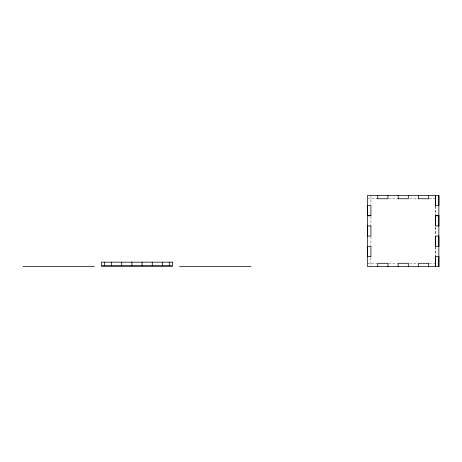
<?xml version="1.0" encoding="UTF-8"?>
<svg xmlns="http://www.w3.org/2000/svg" width="462" height="462" viewBox="0 0 462 462"><rect width="100%" height="100%" fill="white"/><g stroke="black" fill="none" stroke-linecap="round" stroke-linejoin="round"><path stroke-width="0.35" stroke-dasharray="2.31 1.73" d="M367.596 198.775L377.09 198.775M388.634 198.775L397.453 198.775M409.667 198.775L417.815 198.775M429.354 198.775L437.514 198.775M367.596 263.294L377.09 263.294M388.634 263.294L397.453 263.294M409.667 263.294L417.815 263.294M429.354 263.294L437.514 263.294M435.562 206.231L435.562 215.055M435.562 227.269L435.562 234.731M435.562 246.945L435.562 255.769M435.447 206.231L435.447 215.055M435.447 227.269L435.447 234.731M435.447 246.951L435.447 255.769M370.928 195.374L370.928 204.198M370.986 216.412L370.928 225.231M370.986 236.769L370.928 245.593M370.928 257.802L370.928 266.626"/><path stroke-width="0.69" d="M377.777 198.712L387.953 198.775L387.953 195.374M398.134 198.712L408.31 198.775L408.31 195.374M418.491 198.712L428.672 198.775L428.672 195.374M367.596 205.555L370.934 205.555L370.928 215.731L367.596 215.731M438.848 205.555L435.447 205.555L435.447 195.374M367.596 215.731L370.934 215.731M438.848 215.731L435.51 215.731L435.51 225.912M438.848 215.731L435.447 215.731L435.447 225.912L438.848 225.912M367.596 225.912L370.934 225.912M367.596 236.088L370.934 236.088L370.928 225.912M438.848 236.088L435.447 236.088L435.447 246.269L438.848 246.269M367.596 246.269L370.934 246.269L370.928 256.445M367.596 256.445L370.934 256.445M438.848 256.445L435.447 256.445L435.447 266.626M23.1 266.626L94.352 266.626M101.363 266.626L172.615 266.626M179.626 266.626L250.878 266.626M438.9 205.55L438.9 195.374L367.596 195.374L367.596 266.626L438.9 266.626L438.9 256.45M438.9 215.731L438.9 225.912M438.9 236.088L438.9 246.269M438.848 195.374L438.848 266.626M435.51 195.374L435.51 205.555M435.51 236.088L435.51 246.269M435.51 256.445L435.51 266.626M428.672 266.626L428.672 263.288L418.491 263.288L418.491 266.626M418.491 195.374L418.491 198.775M408.31 266.626L408.31 263.288L398.134 263.288L398.134 266.626M398.134 195.374L398.134 198.775M387.953 266.626L387.953 263.288L377.777 263.294L377.777 266.626M377.777 195.374L377.777 198.775M367.648 205.55L367.648 215.731M367.648 225.912L367.648 236.088M367.648 246.269L367.648 256.45M169.277 262.173L169.277 265.575M162.433 262.173L162.433 265.575M152.258 262.173L152.258 265.575M142.077 262.173L142.077 265.575M131.901 262.173L131.901 265.575M121.72 262.173L121.72 265.575M111.544 262.173L111.544 265.575M104.701 262.173L104.701 265.575M172.615 262.173L101.363 262.173L101.363 265.575L172.615 265.575L172.615 262.173"/></g></svg>
